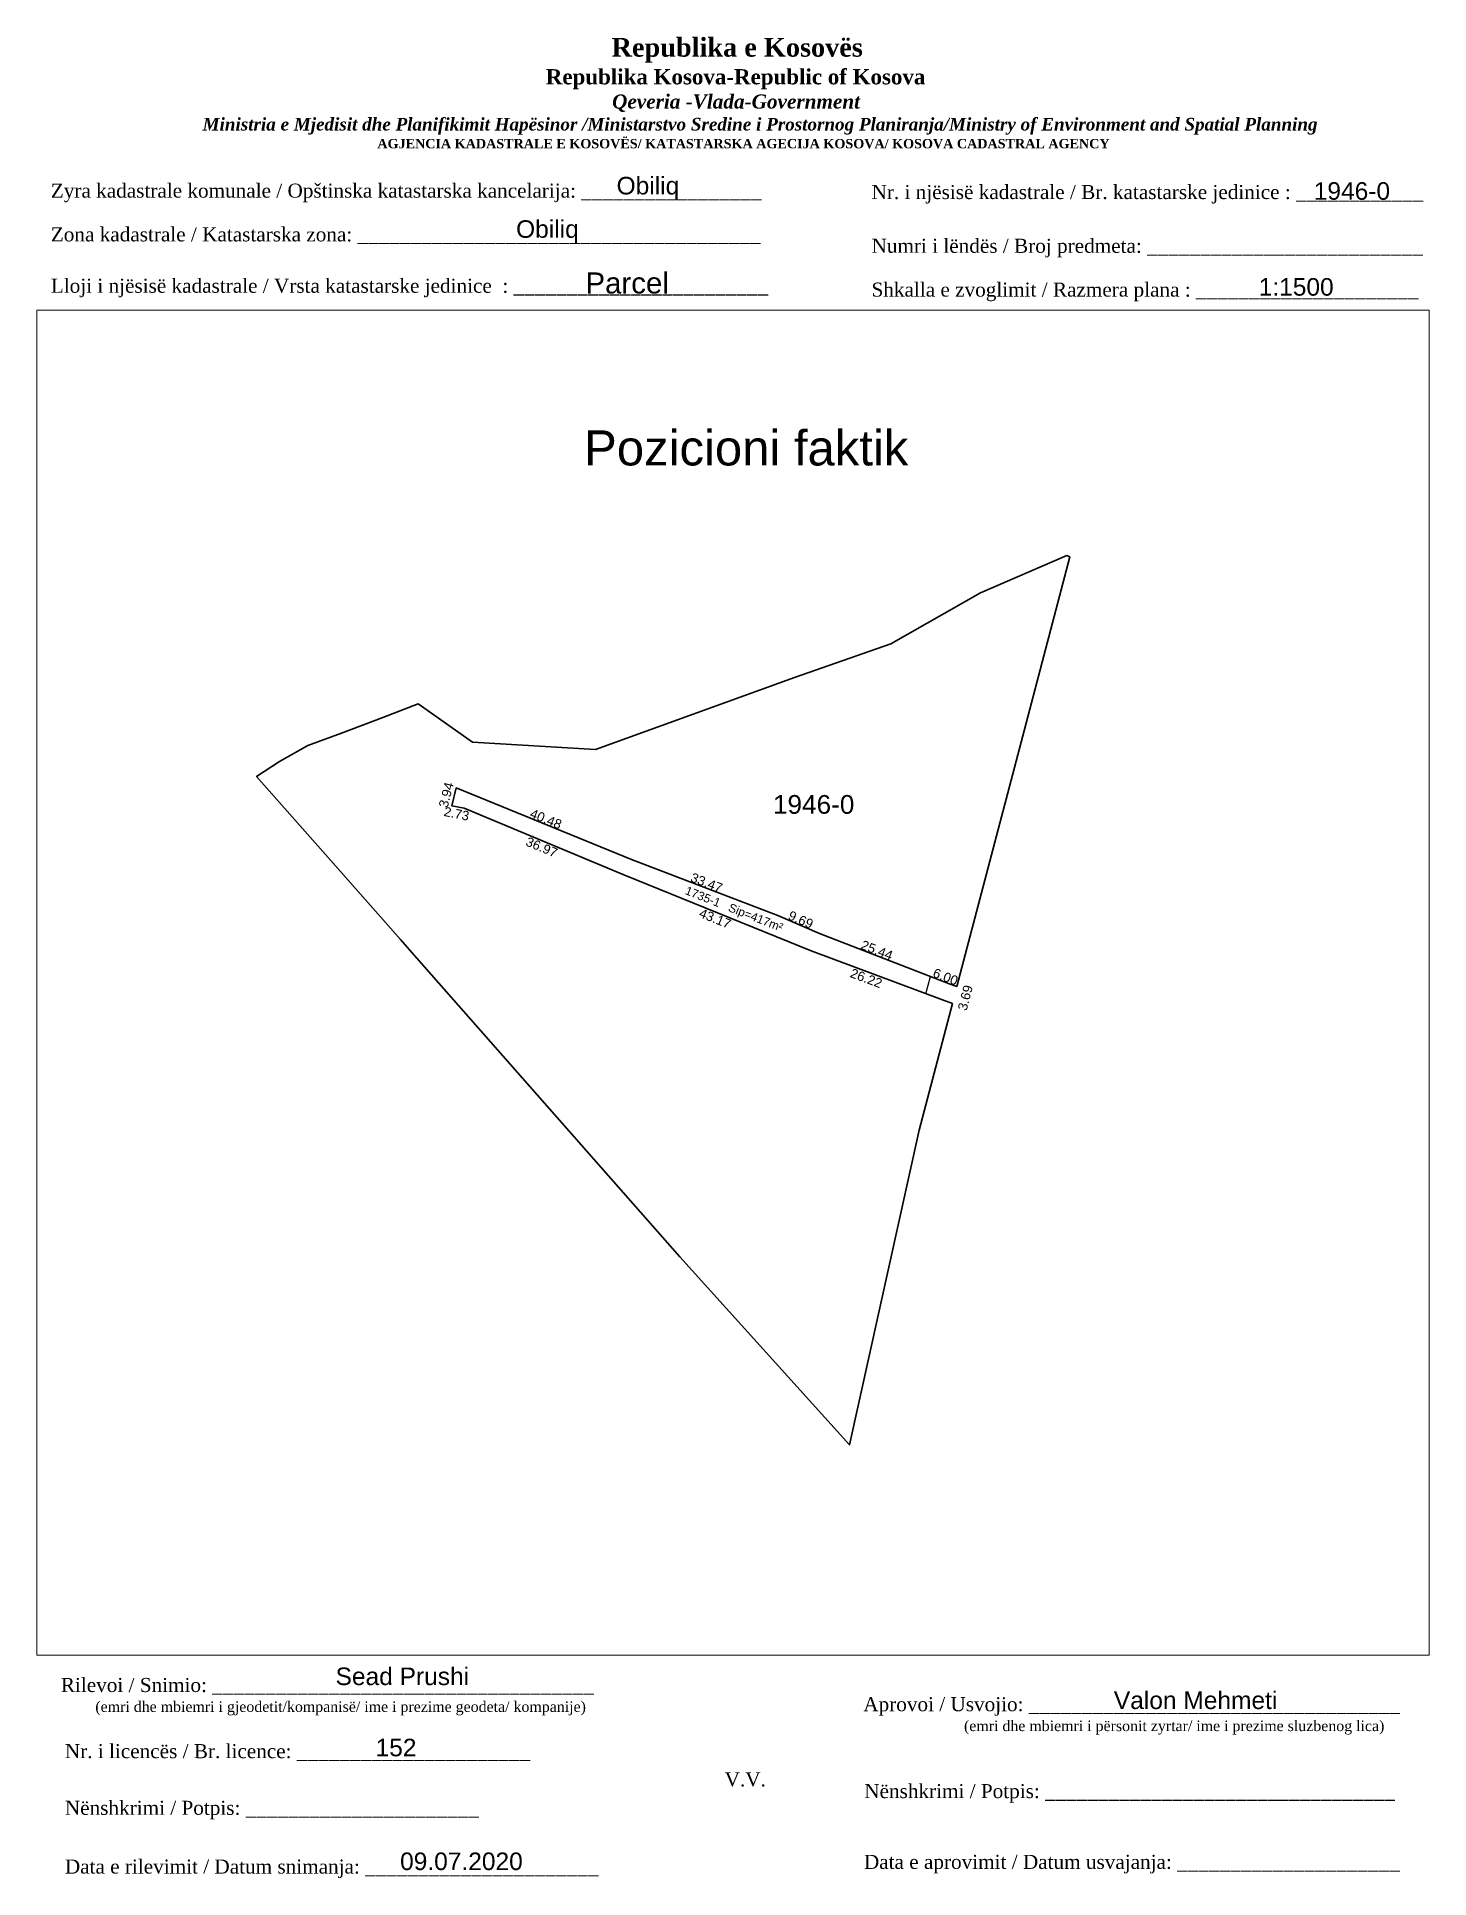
# Paper-space layout 'Layout1' of a CAD drawing. Header units: metres. Extents: x 1 to 199, y 2 to 264.
# The model-space entities are those that its viewports show. They can reach past a viewport. Long polylines and large blocks are cut down to what shows.
import ezdxf

# ---------------------------------------------------------------- set-up
doc = ezdxf.new("R2010")
doc.units = ezdxf.units.M
doc.layers.add('Korniza e jashtme', color=7, linetype='Continuous', lineweight=0)
doc.layers.add('Nr-Ri', color=1, linetype='Continuous', lineweight=0)
doc.layers.add('Parcela Baze', color=7, linetype='Continuous')
doc.styles.get("Standard").update_dxf_attribs({"font": 'arial.ttf'})
doc.dimstyles.get("Standard").update_dxf_attribs({"dimtxt": 2, "dimasz": 0.18, "dimexe": 0.18, "dimexo": 0.0625, "dimgap": 0.09, "dimtad": 1, "dimtoh": 1, "dimzin": 0, "dimdsep": 46, "dimtxsty": 'Standard', "dimcen": 0.09, "dimse1": 1, "dimse2": 1, "dimsd1": 1, "dimsd2": 1, "dimadec": 0, "dimazin": 0, "dimtfac": 1, "dimtofl": 0, "dimtmove": 0, "dimatfit": 3, "dimfxl": 1, "dimtolj": 1, "dimtzin": 0, "dimarcsym": 0})

# ---------------------------------------------------------------- blocks, each defined once
blk = doc.blocks.new('*D58')
at = {"layer": 'Defpoints', "color": 0, "transparency": 16777216}
for p in [(7509524.14, 4726871.49), (7509527.49, 4726870.62), (7509523.21, 4726867.92)]:
    blk.add_point(p, dxfattribs=at)
at = {"color": 0, "transparency": 16777216, "insert": (7509525.95, 4726869.11), "char_height": 2, "attachment_point": 5, "rotation": 75.3987}
blk.add_mtext('\\A1;3.69', dxfattribs=at)
blk = doc.blocks.new('*D60')
at = {"layer": 'Defpoints', "color": 0, "transparency": 16777216}
for p in [(7509494.79, 4726882.85), (7509518.5, 4726873.64), (7509518.5, 4726873.64)]:
    blk.add_point(p, dxfattribs=at)
at = {"color": 0, "transparency": 16777216, "insert": (7509507.05, 4726879.28), "char_height": 2, "attachment_point": 5, "rotation": 338.7883}
blk.add_mtext('\\A1;25.44', dxfattribs=at)
blk = doc.blocks.new('*D61')
at = {"layer": 'Defpoints', "color": 0, "transparency": 16777216}
for p in [(7509518.5, 4726873.64), (7509524.14, 4726871.49), (7509524.14, 4726871.49)]:
    blk.add_point(p, dxfattribs=at)
at = {"color": 0, "transparency": 16777216, "insert": (7509521.72, 4726873.6), "char_height": 2, "attachment_point": 5, "rotation": 339.0908}
blk.add_mtext('\\A1;6.00', dxfattribs=at)
blk = doc.blocks.new('*D90')
at = {"layer": 'Defpoints', "color": 0, "transparency": 16777216}
for p in [(7509485.89, 4726886.69), (7509485.89, 4726886.69), (7509494.79, 4726882.85)]:
    blk.add_point(p, dxfattribs=at)
at = {"color": 0, "transparency": 16777216, "insert": (7509490.78, 4726885.79), "char_height": 2, "attachment_point": 5, "rotation": 336.6236}
blk.add_mtext('\\A1;9.69', dxfattribs=at)
blk = doc.blocks.new('*D91')
at = {"layer": 'Defpoints', "color": 0, "transparency": 16777216}
for p in [(7509454.63, 4726898.64), (7509454.63, 4726898.64), (7509485.89, 4726886.69)]:
    blk.add_point(p, dxfattribs=at)
at = {"color": 0, "transparency": 16777216, "insert": (7509470.66, 4726893.7), "char_height": 2, "attachment_point": 5, "rotation": 339.0863}
blk.add_mtext('\\A1;33.47', dxfattribs=at)
blk = doc.blocks.new('*D92')
at = {"layer": 'Defpoints', "color": 0, "transparency": 16777216}
for p in [(7509417.16, 4726913.95), (7509417.16, 4726913.95), (7509454.63, 4726898.64)]:
    blk.add_point(p, dxfattribs=at)
at = {"color": 0, "transparency": 16777216, "insert": (7509436.32, 4726907.32), "char_height": 2, "attachment_point": 5, "rotation": 337.7807}
blk.add_mtext('\\A1;40.48', dxfattribs=at)
blk = doc.blocks.new('*D93')
at = {"layer": 'Defpoints', "color": 0, "transparency": 16777216}
for p in [(7509492.11, 4726876.84), (7509492.98, 4726879.15), (7509517.54, 4726869.98)]:
    blk.add_point(p, dxfattribs=at)
at = {"color": 0, "transparency": 16777216, "insert": (7509504.78, 4726873.29), "char_height": 2, "attachment_point": 5, "rotation": 339.5301}
blk.add_mtext('\\A1;26.22', dxfattribs=at)
blk = doc.blocks.new('*D94')
at = {"layer": 'Defpoints', "color": 0, "transparency": 16777216}
for p in [(7509452.06, 4726893.13), (7509452.97, 4726895.37), (7509492.98, 4726879.15)]:
    blk.add_point(p, dxfattribs=at)
at = {"color": 0, "transparency": 16777216, "insert": (7509472.48, 4726886.05), "char_height": 2, "attachment_point": 5, "rotation": 337.9327}
blk.add_mtext('\\A1;43.17', dxfattribs=at)
blk = doc.blocks.new('*D95')
at = {"layer": 'Defpoints', "color": 0, "transparency": 16777216}
for p in [(7509418.85, 4726909.6), (7509417.92, 4726907.37), (7509452.97, 4726895.37)]:
    blk.add_point(p, dxfattribs=at)
at = {"color": 0, "transparency": 16777216, "insert": (7509435.41, 4726901.29), "char_height": 2, "attachment_point": 5, "rotation": 337.3613}
blk.add_mtext('\\A1;36.97', dxfattribs=at)
blk = doc.blocks.new('*D96')
at = {"layer": 'Defpoints', "color": 0, "transparency": 16777216}
for p in [(7509416.58, 4726914.1), (7509417.16, 4726913.95), (7509416.17, 4726910.13)]:
    blk.add_point(p, dxfattribs=at)
at = {"color": 0, "transparency": 16777216, "insert": (7509415.01, 4726912.47), "char_height": 2, "attachment_point": 5, "rotation": 75.4942}
blk.add_mtext('\\A1;3.94', dxfattribs=at)
blk = doc.blocks.new('*D97')
at = {"layer": 'Defpoints', "color": 0, "transparency": 16777216}
for p in [(7509416.17, 4726910.13), (7509418.85, 4726909.6), (7509415.67, 4726907.6)]:
    blk.add_point(p, dxfattribs=at)
at = {"color": 0, "transparency": 16777216, "insert": (7509417.22, 4726908.43), "char_height": 2, "attachment_point": 5, "rotation": 348.7024}
blk.add_mtext('\\A1;2.73', dxfattribs=at)

msp = doc.modelspace()

# ---------------------------------------------------------------- linework, layer by layer
at = {"color": 1, "flags": 128}
msp.add_lwpolyline([(7509517.541, 4726869.982), (7509518.502, 4726873.644)], dxfattribs=at)
at = {"layer": 'Parcela Baze', "lineweight": 30}
msp.add_lwpolyline([(7509524.14, 4726871.49), (7509537.87, 4726923.74), (7509548.27, 4726963.32), (7509547.646, 4726963.589), (7509529.188, 4726955.62), (7509510.034, 4726944.716), (7509489.413, 4726937.538), (7509446.901, 4726922.193), (7509420.61, 4726923.74), (7509409.037, 4726931.948), (7509401.455, 4726929.032), (7509392.613, 4726925.632), (7509385.454, 4726923.045), (7509379.377, 4726919.616), (7509374.475, 4726916.425), (7509390.276, 4726898.509), (7509405.199, 4726881.589), (7509407.65, 4726878.81), (7509464.96, 4726813.74), (7509501.19, 4726773.58), (7509516.09, 4726840.83), (7509523.21, 4726867.92), (7509521.051, 4726868.672), (7509492.976, 4726879.152), (7509452.968, 4726895.371), (7509418.85, 4726909.6), (7509416.172, 4726910.135), (7509417.158, 4726913.946), (7509454.633, 4726898.638), (7509485.894, 4726886.692), (7509494.787, 4726882.848), (7509522.725, 4726872.005), (7509524.14, 4726871.49)], dxfattribs=at)

# ---------------------------------------------------------------- texts
at = {"insert": (7509466.559, 4726892.997), "char_height": 1.8, "attachment_point": 1, "rotation": 338.54228}
msp.add_mtext_dynamic_manual_height_columns('1735-1   Sip=417m²', width=28.80758, gutter_width=1, heights=[0], dxfattribs=at)
at = {"layer": 'Nr-Ri', "color": 0, "insert": (7509484.839, 4726912.432), "char_height": 4, "attachment_point": 1}
msp.add_mtext_dynamic_manual_height_columns('1946-0', width=9.55635, gutter_width=1, heights=[0], dxfattribs=at)

# ---------------------------------------------------------------- dimensions: what is measured, and where the dimension line sits
for base, p1, p2, angle, picture, middle in [((7509416.581, 4726914.095), (7509416.172, 4726910.135), (7509417.158, 4726913.946), 75.49425, '*D96', (7509416.088, 4726912.19)), ((7509415.667, 4726907.605), (7509418.85, 4726909.6), (7509416.172, 4726910.135), 168.70241, '*D97', (7509417.006, 4726907.337)), ((7509527.488, 4726870.618), (7509523.21, 4726867.92), (7509524.14, 4726871.49), 75.39873, '*D58', (7509527.023, 4726868.833))]:
    dim = msp.add_linear_dim(base=base, p1=p1, p2=p2, angle=angle, dimstyle='Standard')
    dim.commit()
    dim.dimension.update_dxf_attribs({"geometry": picture, "text_midpoint": middle, "dimtype": 161})
for p1, p2, distance, picture, middle in [((7509454.633, 4726898.638), (7509417.158, 4726913.946), 0, '*D92', (7509436.316, 4726907.321)), ((7509452.968, 4726895.371), (7509418.85, 4726909.6), 2.411, '*D95', (7509435.409, 4726901.286)), ((7509485.894, 4726886.692), (7509454.633, 4726898.638), 0, '*D91', (7509470.66, 4726893.704)), ((7509492.976, 4726879.152), (7509452.968, 4726895.371), 2.419, '*D94', (7509472.481, 4726886.05)), ((7509494.787, 4726882.848), (7509485.894, 4726886.692), 0, '*D90', (7509490.781, 4726885.79)), ((7509494.787, 4726882.848), (7509518.502, 4726873.644), 0, '*D60', (7509507.047, 4726879.282)), ((7509517.541, 4726869.982), (7509492.976, 4726879.152), 2.473, '*D93', (7509504.782, 4726873.291))]:
    dim = msp.add_aligned_dim(p1=p1, p2=p2, distance=distance, dimstyle='Standard')
    dim.commit()
    dim.dimension.update_dxf_attribs({"geometry": picture, "text_midpoint": middle})
dim = msp.add_aligned_dim(p1=(7509518.502, 4726873.644), p2=(7509524.14, 4726871.49), distance=0, text='6.00', dimstyle='Standard')
dim.commit()
dim.dimension.update_dxf_attribs({"geometry": '*D61', "text_midpoint": (7509521.718, 4726873.605)})

psp = doc.layouts.get("Layout1")

# ---------------------------------------------------------------- texts
for s, insert, char_height, width, attachment_point in [('\\pi77.297;{\\fBook Antiqua|b1|i0|c0|p18;\\H1.333x;Republika e Kosovës\\fTimes New Roman|b1|i0|c0|p18;\\P\\pi67.927;\\fBook Antiqua|b1|i0|c0|p18;\\H0.8125x;Republika Kosova-Republic of Kosova\\fTimes New Roman|b1|i0|c0|p18;\\P\\pi77.378;\\fBook Antiqua|b1|i1|c0|p18;\\H0.9233x;Qeveria -Vlada-Government \\P\\pi13.032,l6,t23.033;\\fTimes New Roman|b1|i1|c0|p18;\\H0.9x;Ministria e Mjedisit dhe Planifikimit Hapësinor /Ministarstvo Sredine i Prostornog Planiranja/Ministry of Environment and Spatial Planning\\P\\pi43.931,l0,tz;\\fBook Antiqua|b1|i0|c0|p18;\\H0.7406x;AGJENCIA KADASTRALE E KOSOVËS/ KATASTARSKA AGECIJA KOSOVA/ KOSOVA CADASTRAL AGENCY}', (5.57, 263.93), 2, 191.8237, 1), ('Obiliq', (88.05, 242.51), 2.5, 9.9735, 5), ('{\\fTimes New Roman|b0|i0|c0|p18;Zyra kadastrale komunale / Opštinska katastarska kancelarija: _________________}', (2.98, 243.18), 2, 100.6873, 1), ('{\\fTimes New Roman|b0|i0|c0|p18;Nr. i njësisë kadastrale / Br. katastarske jedinice : ____________}', (119.91, 242.98), 2, 79.9484, 1), ('1946-0', (188.35, 242.11), 2.5, 9.6047, 5), ('{\\fTimes New Roman|b0|i0|c0|p18;Zona kadastrale / Katastarska zona: ______________________________________}', (2.98, 236.95), 2, 100.6873, 1), ('Obiliq', (73.73, 236.33), 2.5, 41.1507, 5), ('{\\fTimes New Roman|b0|i0|c0|p18;Numri i lëndës / Broj predmeta: __________________________}', (119.91, 235.32), 2, 79.9484, 1), ('{\\fTimes New Roman|b0|i0|c0|p18;Lloji i njësisë kadastrale / Vrsta katastarske jedinice  : ________________________}', (2.98, 229.63), 2, 100.6873, 1), ('{\\fArial|b0|i0|c0|p34;Parcel}', (85.09, 229), 3, 11.2939, 5), ('{\\fTimes New Roman|b0|i0|c0|p18;Shkalla e zvoglimit / Razmera plana : _____________________}', (119.91, 229.08), 2, 79.9484, 1), ('1:1500', (180.41, 228.45), 2.5, 10.1784, 5), ('Sead Prushi', (53.06, 30.53), 2.5, 27.1816, 5), ('{\\fTimes New Roman|b0|i0|c0|p18;Rilevoi / Snimio: ____________________________________\\P     \\H0.75x;(emri dhe mbiemri i gjeodetit/kompanisë/ ime i prezime geodeta/ kompanije)}', (42.38, 27.65), 2, 74.7958, 5), ('{\\fTimes New Roman|b0|i0|c0|p18; Aprovoi / Usvojio: ___________________________________\\P                    \\H0.75x;(emri dhe mbiemri i përsonit zyrtar/ ime i prezime sluzbenog lica)}', (117.98, 27.58), 2, 83.344, 1), ('Valon Mehmeti', (166.08, 27.12), 2.5, 27.1816, 5), ('{\\fTimes New Roman|b0|i0|c0|p18;Nr. i licencës / Br. licence: ______________________\\P                                }', (4.98, 20.89), 2, 83.344, 1), ('152', (52.16, 20.39), 2.5, 5.3971, 5), ('{\\fTimes New Roman|b0|i0|c0|p18;V.V.                                 }', (101.92, 15.84), 2, 5.7076, 5), ('{\\fTimes New Roman|b0|i0|c0|p18; Nënshkrimi / Potpis: _________________________________}', (118.12, 15.2), 2, 83.344, 1), ('{\\fTimes New Roman|b0|i0|c0|p18;Nënshkrimi / Potpis: ______________________\\P                                 }', (4.98, 12.82), 2, 83.344, 1), ('09.07.2020', (61.48, 4.18), 2.5, 21.186, 5), ('{\\fTimes New Roman|b0|i0|c0|p18;Data e rilevimit / Datum snimanja: ______________________\\P                                 }', (4.98, 4.45), 2, 83.344, 1), ('{\\fTimes New Roman|b0|i0|c0|p18; Data e aprovimit / Datum usvajanja: _____________________}', (118.07, 5.12), 2, 83.344, 1)]:
    psp.add_mtext(s, dxfattribs=dict(insert=insert, char_height=char_height, width=width, attachment_point=attachment_point))
at = {"insert": (78.96, 208.03), "char_height": 5, "attachment_point": 1}
psp.add_mtext_dynamic_manual_height_columns('Pozicioni faktik', width=51.9638, gutter_width=1, heights=[0], dxfattribs=at)

# ---------------------------------------------------------------- viewports
at = {"layer": 'Korniza e jashtme', "view_target_point": (370776.427, 310629.57)}
psp.add_viewport(center=(100.17, 129.35), size=(198.38, 191.6097), view_center_point=(7138699.87, 4416242.763), view_height=287.44327, dxfattribs=at)

doc.saveas('drawing.dxf')
